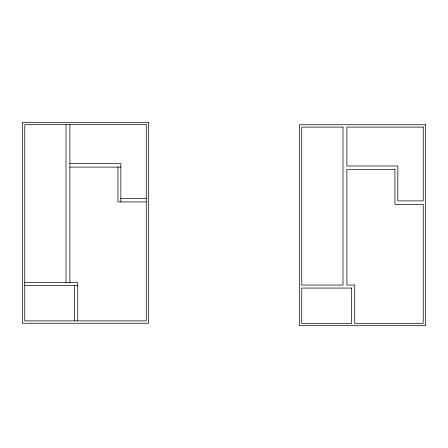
<?xml version="1.0" encoding="UTF-8"?>
<svg xmlns="http://www.w3.org/2000/svg" width="448" height="448" viewBox="0 0 448 448"><rect width="100%" height="100%" fill="white"/><g stroke="black" fill="none" stroke-linecap="round" stroke-linejoin="round"><path stroke-width="0.67" d="M69.882 163.559L120.842 163.559L120.842 201.936M69.882 167.104L120.842 167.104M120.842 198.458L146.261 198.458M146.261 201.936L117.936 201.936L117.936 167.104M24.752 282.615L77.75 282.615L77.75 320.891M24.752 285.628L77.75 285.628M74.665 285.628L74.665 320.891M69.882 124.667L69.882 282.615M65.996 124.667L65.996 282.615M148.613 122.315L22.4 122.315L22.4 323.243L148.613 323.243L148.613 122.315M146.261 124.667L24.752 124.667L24.752 320.891L146.261 320.891L146.261 124.667M425.6 124.757L299.387 124.757L299.387 325.685L425.6 325.685L425.6 124.757M342.989 127.109L301.739 127.109L301.739 285.051L342.989 285.051L342.989 127.109M423.248 127.109L346.875 127.109L346.875 165.995L397.83 165.995L397.83 200.894L423.248 200.894L423.248 127.109M394.929 169.546L346.875 169.546L346.875 285.051L354.743 285.051L354.743 323.333L423.248 323.333L423.248 204.378L394.929 204.378L394.929 169.546M351.658 288.064L301.739 288.064L301.739 323.333L351.658 323.333L351.658 288.064"/></g></svg>
